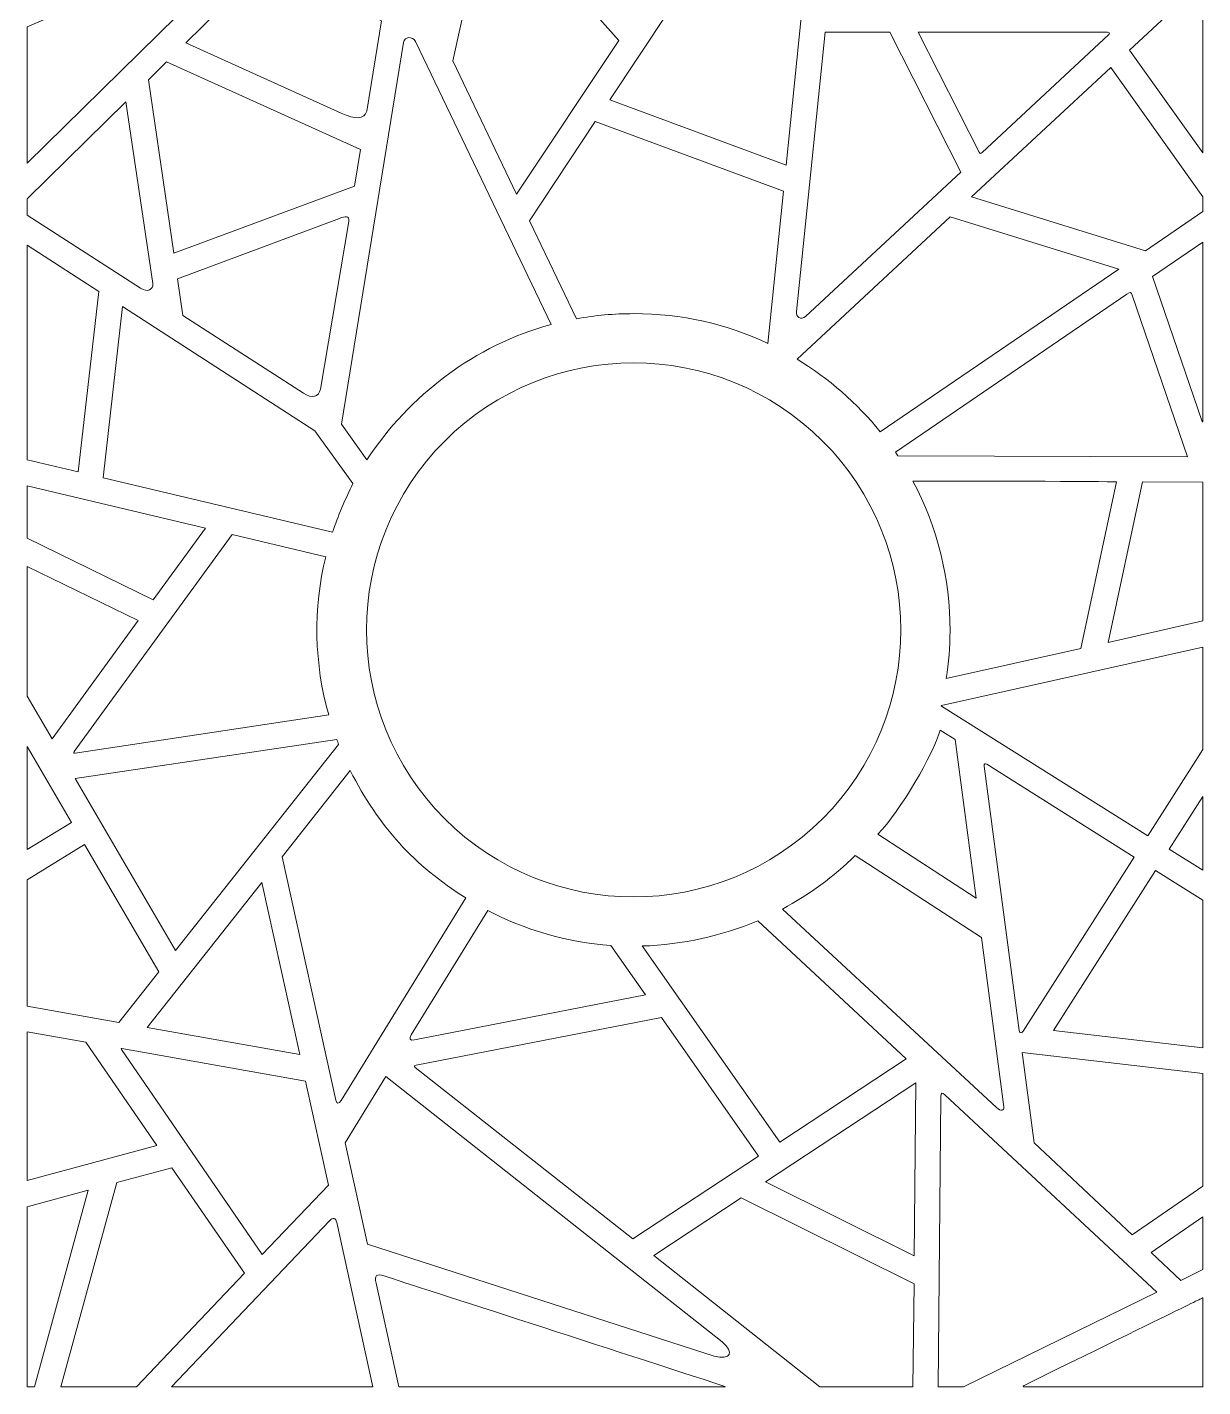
# Model space of a CAD drawing. Header units: centimetres. Extents: x -91 to 91, y -100 to 100.
# Drawn here: x -91.2 to -7.6, y -100 to -3.3 of the extents above; entities that cross this region are included whole.
import ezdxf

# ---------------------------------------------------------------- set-up
doc = ezdxf.new("R2010")
doc.units = ezdxf.units.CM
doc.header["$MEASUREMENT"] = 0
doc.layers.add('layer 1', color=7, linetype='Continuous')

msp = doc.modelspace()

# ---------------------------------------------------------------- linework, layer by layer
at = {"layer": 'layer 1', "color": 242, "lineweight": 9}
for points, knots in [([(-58.40693, 5.69387), (-58.34306, 5.92178), (-58.18482, 5.92593), (-58.01568, 5.7514), (-58.01568, 5.7514), (-58.01568, 5.7514), (-49.11765, -4.24282), (-49.11765, -4.24282), (-49.11765, -4.24282), (-49.11765, -4.24282), (-56.38221, -15.17613), (-56.38221, -15.17613), (-56.38221, -15.17613), (-56.38221, -15.17613), (-60.91547, -5.69828), (-60.91547, -5.69828), (-60.91547, -5.69828), (-60.91547, -5.69828), (-58.40693, 5.69387), (-58.40693, 5.69387)], [0, 0, 0, 0, 0.16666667, 0.16666667, 0.16666667, 0.16666667, 0.33333333, 0.33333333, 0.33333333, 0.33333333, 0.5, 0.5, 0.5, 0.5, 0.66666667, 0.66666667, 0.66666667, 0.66666667, 1, 1, 1, 1]), ([(-41.35557, 4.18669), (-41.35557, 4.18669), (-49.76519, -8.46989), (-49.76519, -8.46989), (-49.76519, -8.46989), (-49.76519, -8.46989), (-37.22521, -13.11115), (-37.22521, -13.11115), (-37.22521, -13.11115), (-37.22521, -13.11115), (-36.1496, -2.61873), (-36.1496, -2.61873), (-36.1496, -2.61873), (-36.1496, -2.61873), (-41.35557, 4.18669), (-41.35557, 4.18669)], [0, 0, 0, 0, 0.2, 0.2, 0.2, 0.2, 0.4, 0.4, 0.4, 0.4, 0.6, 0.6, 0.6, 0.6, 1, 1, 1, 1]), ([(-67.046, -9.27849), (-67.046, -9.27849), (-66.00206, -2.85689), (-66.00206, -2.85689), (-66.00206, -2.85689), (-66.00206, -2.85689), (-73.8559, 1.53017), (-73.8559, 1.53017), (-73.8559, 1.53017), (-73.8559, 1.53017), (-79.9115, -4.42467), (-79.9115, -4.42467), (-79.9115, -4.42467), (-79.9115, -4.42467), (-68.86774, -9.41676), (-68.86774, -9.41676), (-68.86774, -9.41676), (-67.84467, -9.90023), (-67.22143, -9.85259), (-67.046, -9.27849)], [0, 0, 0, 0, 0.16666667, 0.16666667, 0.16666667, 0.16666667, 0.33333333, 0.33333333, 0.33333333, 0.33333333, 0.5, 0.5, 0.5, 0.5, 0.66666667, 0.66666667, 0.66666667, 0.66666667, 1, 1, 1, 1]), ([(-91.1889, -3.26902), (-91.1889, -3.26902), (-84.29252, -0.29578), (-84.29252, -0.29578), (-84.29252, -0.29578), (-84.29252, -0.29578), (-80.54364, -2.52181), (-80.54364, -2.52181), (-80.54364, -2.52181), (-80.54364, -2.52181), (-91.1889, -12.98993), (-91.1889, -12.98993), (-91.1889, -12.98993), (-91.1889, -12.98993), (-91.1889, -3.26902), (-91.1889, -3.26902)], [0, 0, 0, 0, 0.2, 0.2, 0.2, 0.2, 0.4, 0.4, 0.4, 0.4, 0.6, 0.6, 0.6, 0.6, 1, 1, 1, 1]), ([(-7.59627, -12.24752), (-7.59199, -12.25266), (-7.58879, -12.25237), (-7.58891, -12.24604), (-7.58891, -12.24604), (-7.58891, -12.24604), (-7.5889, -0.08326), (-7.5889, -0.08326), (-7.5889, -0.08326), (-7.5889, -0.08326), (-12.79906, -4.92782), (-12.79906, -4.92782), (-12.79906, -4.92782), (-12.79906, -4.92782), (-7.59627, -12.24752), (-7.59627, -12.24752)], [0, 0, 0, 0, 0.2, 0.2, 0.2, 0.2, 0.4, 0.4, 0.4, 0.4, 0.6, 0.6, 0.6, 0.6, 1, 1, 1, 1]), ([(-36.48369, -23.52876), (-36.48369, -23.52876), (-34.4478, -3.66842), (-34.4478, -3.66842), (-34.4478, -3.66842), (-34.4478, -3.66842), (-29.84397, -3.66683), (-29.84397, -3.66683), (-29.84397, -3.66683), (-29.84397, -3.66683), (-24.78842, -13.61792), (-24.78842, -13.61792), (-24.78842, -13.61792), (-24.78842, -13.61792), (-35.83916, -23.89315), (-35.83916, -23.89315), (-35.83916, -23.89315), (-36.18095, -24.15787), (-36.52404, -23.92248), (-36.48369, -23.52876)], [0, 0, 0, 0, 0.16666667, 0.16666667, 0.16666667, 0.16666667, 0.33333333, 0.33333333, 0.33333333, 0.33333333, 0.5, 0.5, 0.5, 0.5, 0.66666667, 0.66666667, 0.66666667, 0.66666667, 1, 1, 1, 1]), ([(-27.8253, -3.66612), (-27.8253, -3.66612), (-23.495, -12.18984), (-23.495, -12.18984), (-23.495, -12.18984), (-23.43325, -12.31137), (-23.38947, -12.3172), (-23.28264, -12.21786), (-23.28264, -12.21786), (-23.28264, -12.21786), (-14.2854, -3.85198), (-14.2854, -3.85198), (-14.2854, -3.85198), (-14.13748, -3.68636), (-14.26626, -3.66194), (-14.5632, -3.66154), (-14.5632, -3.66154), (-14.5632, -3.66154), (-27.8253, -3.66612), (-27.8253, -3.66612)], [0, 0, 0, 0, 0.16666667, 0.16666667, 0.16666667, 0.16666667, 0.33333333, 0.33333333, 0.33333333, 0.33333333, 0.5, 0.5, 0.5, 0.5, 0.66666667, 0.66666667, 0.66666667, 0.66666667, 1, 1, 1, 1]), ([(-53.93603, -24.46015), (-53.93603, -24.46015), (-63.57438, -4.31076), (-63.57438, -4.31076), (-63.57438, -4.31076), (-63.80298, -3.92139), (-64.35808, -3.96239), (-64.42737, -4.38859), (-64.42737, -4.38859), (-64.42737, -4.38859), (-68.84353, -31.55276), (-68.84353, -31.55276), (-68.84353, -31.55276), (-68.84353, -31.55276), (-67.02941, -34.08133), (-67.02941, -34.08133), (-67.02941, -34.08133), (-64.04682, -29.51604), (-59.33541, -25.91639), (-53.93603, -24.46015)], [0, 0, 0, 0, 0.16666667, 0.16666667, 0.16666667, 0.16666667, 0.33333333, 0.33333333, 0.33333333, 0.33333333, 0.5, 0.5, 0.5, 0.5, 0.66666667, 0.66666667, 0.66666667, 0.66666667, 1, 1, 1, 1]), ([(-82.57413, -7.0394), (-82.57413, -7.0394), (-81.2877, -5.77793), (-81.2877, -5.77793), (-81.2877, -5.77793), (-81.2877, -5.77793), (-67.49082, -12.01454), (-67.49082, -12.01454), (-67.49082, -12.01454), (-67.49082, -12.01454), (-67.91254, -14.60888), (-67.91254, -14.60888), (-67.91254, -14.60888), (-67.91254, -14.60888), (-80.76256, -19.38554), (-80.76256, -19.38554), (-80.76256, -19.38554), (-80.76256, -19.38554), (-82.57413, -7.0394), (-82.57413, -7.0394)], [0, 0, 0, 0, 0.16666667, 0.16666667, 0.16666667, 0.16666667, 0.33333333, 0.33333333, 0.33333333, 0.33333333, 0.5, 0.5, 0.5, 0.5, 0.66666667, 0.66666667, 0.66666667, 0.66666667, 1, 1, 1, 1]), ([(-7.5889, -16.42688), (-7.5889, -16.42688), (-11.67396, -19.21719), (-11.67396, -19.21719), (-11.67396, -19.21719), (-11.67396, -19.21719), (-24.03935, -15.37933), (-24.03935, -15.37933), (-24.03935, -15.37933), (-24.03935, -15.37933), (-14.12867, -6.16413), (-14.12867, -6.16413), (-14.12867, -6.16413), (-14.12867, -6.16413), (-7.5889, -15.36478), (-7.5889, -15.36478), (-7.5889, -15.36478), (-7.5889, -15.36478), (-7.5889, -16.42688), (-7.5889, -16.42688)], [0, 0, 0, 0, 0.16666667, 0.16666667, 0.16666667, 0.16666667, 0.33333333, 0.33333333, 0.33333333, 0.33333333, 0.5, 0.5, 0.5, 0.5, 0.66666667, 0.66666667, 0.66666667, 0.66666667, 1, 1, 1, 1]), ([(-91.18893, -15.51446), (-91.18893, -15.51446), (-84.16354, -8.60594), (-84.16354, -8.60594), (-84.16354, -8.60594), (-84.16354, -8.60594), (-82.26568, -21.54028), (-82.26568, -21.54028), (-82.26568, -21.54028), (-82.21036, -21.99746), (-82.64149, -22.18859), (-83.12666, -21.87562), (-83.12666, -21.87562), (-83.12666, -21.87562), (-91.1889, -16.67497), (-91.1889, -16.67497), (-91.1889, -16.67497), (-91.1889, -16.67497), (-91.18893, -15.51446), (-91.18893, -15.51446)], [0, 0, 0, 0, 0.16666667, 0.16666667, 0.16666667, 0.16666667, 0.33333333, 0.33333333, 0.33333333, 0.33333333, 0.5, 0.5, 0.5, 0.5, 0.66666667, 0.66666667, 0.66666667, 0.66666667, 1, 1, 1, 1]), ([(-52.1362, -24.05361), (-52.1362, -24.05361), (-55.47447, -17.07399), (-55.47447, -17.07399), (-55.47447, -17.07399), (-55.47447, -17.07399), (-50.78873, -10.01036), (-50.78873, -10.01036), (-50.78873, -10.01036), (-50.78873, -10.01036), (-37.41476, -14.96031), (-37.41476, -14.96031), (-37.41476, -14.96031), (-37.41476, -14.96031), (-38.52609, -25.80176), (-38.52609, -25.80176), (-38.52609, -25.80176), (-41.43574, -24.42818), (-44.63386, -23.68596), (-48.06427, -23.68596), (-48.06427, -23.68596), (-49.46928, -23.68594), (-50.80239, -23.8071), (-52.1362, -24.05361)], [0, 0, 0, 0, 0.14285714, 0.14285714, 0.14285714, 0.14285714, 0.28571429, 0.28571429, 0.28571429, 0.28571429, 0.42857143, 0.42857143, 0.42857143, 0.42857143, 0.57142857, 0.57142857, 0.57142857, 0.57142857, 0.71428571, 0.71428571, 0.71428571, 0.71428571, 1, 1, 1, 1]), ([(-68.98823, -16.90984), (-68.98823, -16.90984), (-80.49538, -21.20659), (-80.49538, -21.20659), (-80.49538, -21.20659), (-80.49538, -21.20659), (-80.11184, -23.82046), (-80.11184, -23.82046), (-80.11184, -23.82046), (-80.11184, -23.82046), (-71.54212, -29.34844), (-71.54212, -29.34844), (-71.54212, -29.34844), (-70.92704, -29.74519), (-70.45298, -29.60693), (-70.33255, -29.06904), (-70.33255, -29.06904), (-70.33255, -29.06904), (-68.32124, -17.12284), (-68.32124, -17.12284), (-68.32124, -17.12284), (-68.2552, -16.71656), (-68.58984, -16.73561), (-68.98823, -16.90984)], [0, 0, 0, 0, 0.14285714, 0.14285714, 0.14285714, 0.14285714, 0.28571429, 0.28571429, 0.28571429, 0.28571429, 0.42857143, 0.42857143, 0.42857143, 0.42857143, 0.57142857, 0.57142857, 0.57142857, 0.57142857, 0.71428571, 0.71428571, 0.71428571, 0.71428571, 1, 1, 1, 1]), ([(-30.52548, -32.09358), (-30.52548, -32.09358), (-13.57114, -20.51305), (-13.57114, -20.51305), (-13.57114, -20.51305), (-13.57114, -20.51305), (-25.55907, -16.79236), (-25.55907, -16.79236), (-25.55907, -16.79236), (-25.55907, -16.79236), (-36.44567, -26.91508), (-36.44567, -26.91508), (-36.44567, -26.91508), (-34.21967, -28.26769), (-32.15717, -30.07816), (-30.52548, -32.09358)], [0, 0, 0, 0, 0.2, 0.2, 0.2, 0.2, 0.4, 0.4, 0.4, 0.4, 0.6, 0.6, 0.6, 0.6, 1, 1, 1, 1]), ([(-91.1889, -18.817), (-91.1889, -18.817), (-86.0987, -22.10053), (-86.0987, -22.10053), (-86.0987, -22.10053), (-86.0987, -22.10053), (-87.5592, -34.94162), (-87.5592, -34.94162), (-87.5592, -34.94162), (-87.5592, -34.94162), (-91.1889, -34.07832), (-91.1889, -34.07832), (-91.1889, -34.07832), (-91.1889, -34.07832), (-91.1889, -18.817), (-91.1889, -18.817)], [0, 0, 0, 0, 0.2, 0.2, 0.2, 0.2, 0.4, 0.4, 0.4, 0.4, 0.6, 0.6, 0.6, 0.6, 1, 1, 1, 1]), ([(-7.63819, -31.35532), (-7.63819, -31.35532), (-11.15481, -21.0424), (-11.15481, -21.0424), (-11.15481, -21.0424), (-11.15481, -21.0424), (-7.58891, -18.60673), (-7.58891, -18.60673), (-7.58891, -18.60673), (-7.58891, -18.60673), (-7.58891, -31.35323), (-7.58891, -31.35323), (-7.58891, -31.35323), (-7.59172, -31.3937), (-7.61885, -31.39522), (-7.63819, -31.35532)], [0, 0, 0, 0, 0.2, 0.2, 0.2, 0.2, 0.4, 0.4, 0.4, 0.4, 0.6, 0.6, 0.6, 0.6, 1, 1, 1, 1]), ([(-29.27604, -33.80377), (-29.27604, -33.80377), (-8.68454, -33.86388), (-8.68454, -33.86388), (-8.68454, -33.86388), (-8.68454, -33.86388), (-12.60582, -22.36435), (-12.60582, -22.36435), (-12.60582, -22.36435), (-12.6677, -22.18292), (-12.7531, -22.1058), (-12.98132, -22.29001), (-12.98132, -22.29001), (-12.98132, -22.29001), (-29.45257, -33.54051), (-29.45257, -33.54051), (-29.45257, -33.54051), (-29.35026, -33.68769), (-29.37485, -33.65407), (-29.27604, -33.80377)], [0, 0, 0, 0, 0.16666667, 0.16666667, 0.16666667, 0.16666667, 0.33333333, 0.33333333, 0.33333333, 0.33333333, 0.5, 0.5, 0.5, 0.5, 0.66666667, 0.66666667, 0.66666667, 0.66666667, 1, 1, 1, 1]), ([(-68.02692, -35.77884), (-68.02692, -35.77884), (-70.72559, -32.01722), (-70.72559, -32.01722), (-70.72559, -32.01722), (-70.72559, -32.01722), (-84.41095, -23.18923), (-84.41095, -23.18923), (-84.41095, -23.18923), (-84.41095, -23.18923), (-85.79541, -35.36113), (-85.79541, -35.36113), (-85.79541, -35.36113), (-85.79541, -35.36113), (-69.47241, -39.24338), (-69.47241, -39.24338), (-69.47241, -39.24338), (-69.11673, -38.14183), (-68.54052, -36.79892), (-68.02692, -35.77884)], [0, 0, 0, 0, 0.16666667, 0.16666667, 0.16666667, 0.16666667, 0.33333333, 0.33333333, 0.33333333, 0.33333333, 0.5, 0.5, 0.5, 0.5, 0.66666667, 0.66666667, 0.66666667, 0.66666667, 1, 1, 1, 1]), ([(-61.49998, -32.75029), (-54.08088, -25.3312), (-42.04759, -25.33123), (-34.62851, -32.75029), (-34.62851, -32.75029), (-27.20952, -40.16934), (-27.20943, -52.20259), (-34.62852, -59.62168), (-34.62852, -59.62168), (-42.04765, -67.04075), (-54.08085, -67.04073), (-61.49991, -59.62168), (-61.49991, -59.62168), (-68.91901, -52.20261), (-68.919, -40.16937), (-61.49998, -32.75029)], [0, 0, 0, 0, 0.2, 0.2, 0.2, 0.2, 0.4, 0.4, 0.4, 0.4, 0.6, 0.6, 0.6, 0.6, 1, 1, 1, 1]), ([(-25.8295, -49.65019), (-25.8295, -49.65019), (-16.25267, -47.51315), (-16.25267, -47.51315), (-16.25267, -47.51315), (-16.25267, -47.51315), (-13.7258, -35.64988), (-13.7258, -35.64988), (-13.7258, -35.64988), (-14.37132, -35.6321), (-24.84473, -35.58166), (-28.20094, -35.60954), (-28.20094, -35.60954), (-26.45384, -38.86326), (-25.55674, -42.55809), (-25.56452, -46.25491), (-25.56452, -46.25491), (-25.56452, -46.25491), (-25.5646, -46.27767), (-25.5646, -46.27767), (-25.5646, -46.27767), (-25.56812, -47.40591), (-25.65583, -48.53423), (-25.8295, -49.65019)], [0, 0, 0, 0, 0.14285714, 0.14285714, 0.14285714, 0.14285714, 0.28571429, 0.28571429, 0.28571429, 0.28571429, 0.42857143, 0.42857143, 0.42857143, 0.42857143, 0.57142857, 0.57142857, 0.57142857, 0.57142857, 0.71428571, 0.71428571, 0.71428571, 0.71428571, 1, 1, 1, 1]), ([(-7.58891, -45.55357), (-7.58891, -45.55357), (-14.32052, -47.08199), (-14.32052, -47.08199), (-14.32052, -47.08199), (-14.32052, -47.08199), (-11.88657, -35.655), (-11.88657, -35.655), (-11.88657, -35.655), (-11.88657, -35.655), (-7.58889, -35.66698), (-7.58889, -35.66698), (-7.58889, -35.66698), (-7.58889, -35.66698), (-7.58891, -45.55357), (-7.58891, -45.55357)], [0, 0, 0, 0, 0.2, 0.2, 0.2, 0.2, 0.4, 0.4, 0.4, 0.4, 0.6, 0.6, 0.6, 0.6, 1, 1, 1, 1]), ([(-91.1889, -35.92861), (-91.1889, -35.92861), (-78.51775, -38.94234), (-78.51775, -38.94234), (-78.51775, -38.94234), (-78.51775, -38.94234), (-82.22456, -44.04044), (-82.22456, -44.04044), (-82.22456, -44.04044), (-82.22456, -44.04044), (-91.18889, -39.66749), (-91.18889, -39.66749), (-91.18889, -39.66749), (-91.18889, -39.66749), (-91.1889, -35.92861), (-91.1889, -35.92861)], [0, 0, 0, 0, 0.2, 0.2, 0.2, 0.2, 0.4, 0.4, 0.4, 0.4, 0.6, 0.6, 0.6, 0.6, 1, 1, 1, 1]), ([(-87.85519, -54.84537), (-87.90821, -54.92831), (-87.88367, -54.96364), (-87.78171, -54.95141), (-87.78171, -54.95141), (-87.78171, -54.95141), (-69.74062, -52.23817), (-69.74062, -52.23817), (-69.74062, -52.23817), (-70.78678, -48.64693), (-70.86877, -44.60937), (-69.95828, -40.97811), (-69.95828, -40.97811), (-69.95828, -40.97811), (-76.62029, -39.39361), (-76.62029, -39.39361), (-76.62029, -39.39361), (-76.62029, -39.39361), (-87.85519, -54.84537), (-87.85519, -54.84537)], [0, 0, 0, 0, 0.16666667, 0.16666667, 0.16666667, 0.16666667, 0.33333333, 0.33333333, 0.33333333, 0.33333333, 0.5, 0.5, 0.5, 0.5, 0.66666667, 0.66666667, 0.66666667, 0.66666667, 1, 1, 1, 1]), ([(-91.18889, -41.67029), (-91.18889, -41.67029), (-83.29946, -45.51888), (-83.29946, -45.51888), (-83.29946, -45.51888), (-83.29946, -45.51888), (-89.42078, -53.93778), (-89.42078, -53.93778), (-89.42078, -53.93778), (-89.42078, -53.93778), (-91.18891, -50.90512), (-91.18891, -50.90512), (-91.18891, -50.90512), (-91.18891, -50.90512), (-91.18889, -41.67029), (-91.18889, -41.67029)], [0, 0, 0, 0, 0.2, 0.2, 0.2, 0.2, 0.4, 0.4, 0.4, 0.4, 0.6, 0.6, 0.6, 0.6, 1, 1, 1, 1]), ([(-7.58891, -54.6943), (-7.58891, -54.6943), (-11.50041, -60.83025), (-11.50041, -60.83025), (-11.50041, -60.83025), (-11.50041, -60.83025), (-26.16365, -51.61317), (-26.16365, -51.61317), (-26.16365, -51.61317), (-26.19906, -51.59113), (-26.19883, -51.57637), (-26.16025, -51.56828), (-26.16025, -51.56828), (-26.16025, -51.56828), (-7.58891, -47.42414), (-7.58891, -47.42414), (-7.58891, -47.42414), (-7.58891, -47.42414), (-7.58891, -54.6943), (-7.58891, -54.6943)], [0, 0, 0, 0, 0.16666667, 0.16666667, 0.16666667, 0.16666667, 0.33333333, 0.33333333, 0.33333333, 0.33333333, 0.5, 0.5, 0.5, 0.5, 0.66666667, 0.66666667, 0.66666667, 0.66666667, 1, 1, 1, 1]), ([(-69.17785, -53.97825), (-69.17785, -53.97825), (-87.76962, -56.76987), (-87.76962, -56.76987), (-87.76962, -56.76987), (-87.76962, -56.76987), (-80.63643, -69.00466), (-80.63643, -69.00466), (-80.63643, -69.00466), (-80.63643, -69.00466), (-69.04196, -54.33698), (-69.04196, -54.33698), (-69.04196, -54.33698), (-69.08491, -54.22625), (-69.13662, -54.08982), (-69.17785, -53.97825)], [0, 0, 0, 0, 0.2, 0.2, 0.2, 0.2, 0.4, 0.4, 0.4, 0.4, 0.6, 0.6, 0.6, 0.6, 1, 1, 1, 1]), ([(-23.7048, -65.26605), (-23.7048, -65.26605), (-30.69361, -60.72628), (-30.69361, -60.72628), (-30.69361, -60.72628), (-29.09334, -59.06186), (-26.73796, -55.03681), (-26.26655, -53.32185), (-26.26655, -53.32185), (-26.26655, -53.32185), (-25.19942, -53.9873), (-25.19942, -53.9873), (-25.19942, -53.9873), (-25.19942, -53.9873), (-23.7048, -65.26605), (-23.7048, -65.26605)], [0, 0, 0, 0, 0.2, 0.2, 0.2, 0.2, 0.4, 0.4, 0.4, 0.4, 0.6, 0.6, 0.6, 0.6, 1, 1, 1, 1]), ([(-91.1889, -54.47888), (-91.1889, -54.47888), (-88.02989, -59.8972), (-88.02989, -59.8972), (-88.02989, -59.8972), (-88.02989, -59.8972), (-91.18891, -61.82235), (-91.18891, -61.82235), (-91.18891, -61.82235), (-91.18891, -61.82235), (-91.1889, -54.47888), (-91.1889, -54.47888)], [0, 0, 0, 0, 0.25, 0.25, 0.25, 0.25, 0.5, 0.5, 0.5, 0.5, 1, 1, 1, 1]), ([(-20.63923, -74.69916), (-20.60553, -74.91667), (-20.48937, -74.92738), (-20.36206, -74.73137), (-20.36206, -74.73137), (-20.36206, -74.73137), (-12.46803, -62.34812), (-12.46803, -62.34812), (-12.46803, -62.34812), (-12.46803, -62.34812), (-22.93993, -55.75005), (-22.93993, -55.75005), (-22.93993, -55.75005), (-23.08471, -55.68365), (-23.15857, -55.66887), (-23.13251, -55.88415), (-23.13251, -55.88415), (-23.13251, -55.88415), (-20.63923, -74.69916), (-20.63923, -74.69916)], [0, 0, 0, 0, 0.16666667, 0.16666667, 0.16666667, 0.16666667, 0.33333333, 0.33333333, 0.33333333, 0.33333333, 0.5, 0.5, 0.5, 0.5, 0.66666667, 0.66666667, 0.66666667, 0.66666667, 1, 1, 1, 1]), ([(-68.85035, -79.67943), (-69.0326, -79.92125), (-69.17064, -79.93981), (-69.25164, -79.64528), (-69.25164, -79.64528), (-69.25164, -79.64528), (-73.0681, -62.3329), (-73.0681, -62.3329), (-73.0681, -62.3329), (-73.0681, -62.3329), (-68.21742, -56.19649), (-68.21742, -56.19649), (-68.21742, -56.19649), (-66.18232, -60.20446), (-63.66207, -62.94631), (-60.00827, -65.26285), (-60.00827, -65.26285), (-60.00827, -65.26285), (-68.85035, -79.67943), (-68.85035, -79.67943)], [0, 0, 0, 0, 0.16666667, 0.16666667, 0.16666667, 0.16666667, 0.33333333, 0.33333333, 0.33333333, 0.33333333, 0.5, 0.5, 0.5, 0.5, 0.66666667, 0.66666667, 0.66666667, 0.66666667, 1, 1, 1, 1]), ([(-7.5889, -63.29584), (-7.5889, -63.29584), (-9.97752, -61.7898), (-9.97752, -61.7898), (-9.97752, -61.7898), (-9.97752, -61.7898), (-7.58891, -58.04281), (-7.58891, -58.04281), (-7.58891, -58.04281), (-7.58891, -58.04281), (-7.5889, -63.29584), (-7.5889, -63.29584)], [0, 0, 0, 0, 0.25, 0.25, 0.25, 0.25, 0.5, 0.5, 0.5, 0.5, 1, 1, 1, 1]), ([(-91.18891, -63.97656), (-91.18891, -63.97656), (-87.117, -61.4629), (-87.117, -61.4629), (-87.117, -61.4629), (-87.117, -61.4629), (-81.83555, -70.52167), (-81.83555, -70.52167), (-81.83555, -70.52167), (-81.83555, -70.52167), (-84.67408, -74.11258), (-84.67408, -74.11258), (-84.67408, -74.11258), (-84.67408, -74.11258), (-91.18889, -72.95666), (-91.18889, -72.95666), (-91.18889, -72.95666), (-91.18889, -72.95666), (-91.18891, -63.97656), (-91.18891, -63.97656)], [0, 0, 0, 0, 0.16666667, 0.16666667, 0.16666667, 0.16666667, 0.33333333, 0.33333333, 0.33333333, 0.33333333, 0.5, 0.5, 0.5, 0.5, 0.66666667, 0.66666667, 0.66666667, 0.66666667, 1, 1, 1, 1]), ([(-37.48207, -66.04968), (-37.48207, -66.04968), (-22.26834, -80.17798), (-22.26834, -80.17798), (-22.26834, -80.17798), (-21.93207, -80.47074), (-21.70421, -80.39508), (-21.73486, -80.13181), (-21.73486, -80.13181), (-21.73486, -80.13181), (-23.33546, -68.07211), (-23.33546, -68.07211), (-23.33546, -68.07211), (-23.33546, -68.07211), (-32.30674, -62.2451), (-32.30674, -62.2451), (-32.30674, -62.2451), (-33.8228, -63.74165), (-35.59212, -65.02929), (-37.48207, -66.04968)], [0, 0, 0, 0, 0.16666667, 0.16666667, 0.16666667, 0.16666667, 0.33333333, 0.33333333, 0.33333333, 0.33333333, 0.5, 0.5, 0.5, 0.5, 0.66666667, 0.66666667, 0.66666667, 0.66666667, 1, 1, 1, 1]), ([(-7.58889, -75.93808), (-7.58889, -75.93808), (-18.20561, -74.69711), (-18.20561, -74.69711), (-18.20561, -74.69711), (-18.20561, -74.69711), (-10.9451, -63.30767), (-10.9451, -63.30767), (-10.9451, -63.30767), (-10.9451, -63.30767), (-7.5889, -65.42588), (-7.5889, -65.42588), (-7.5889, -65.42588), (-7.5889, -65.42588), (-7.58889, -75.93808), (-7.58889, -75.93808)], [0, 0, 0, 0, 0.2, 0.2, 0.2, 0.2, 0.4, 0.4, 0.4, 0.4, 0.6, 0.6, 0.6, 0.6, 1, 1, 1, 1]), ([(-71.81144, -76.39477), (-71.81144, -76.39477), (-82.66176, -74.4696), (-82.66176, -74.4696), (-82.66176, -74.4696), (-82.66176, -74.4696), (-74.50931, -64.1562), (-74.50931, -64.1562), (-74.50931, -64.1562), (-74.50931, -64.1562), (-71.81144, -76.39477), (-71.81144, -76.39477)], [0, 0, 0, 0, 0.25, 0.25, 0.25, 0.25, 0.5, 0.5, 0.5, 0.5, 1, 1, 1, 1]), ([(-63.64764, -75.35823), (-63.64764, -75.35823), (-47.21003, -72.16423), (-47.21003, -72.16423), (-47.21003, -72.16423), (-47.21003, -72.16423), (-49.682, -68.63446), (-49.682, -68.63446), (-49.682, -68.63446), (-52.74413, -68.4443), (-55.94025, -67.48124), (-58.44279, -66.1537), (-58.44279, -66.1537), (-58.44279, -66.1537), (-63.87537, -75.01093), (-63.87537, -75.01093), (-63.87537, -75.01093), (-64.04856, -75.3081), (-63.99448, -75.42415), (-63.64764, -75.35823)], [0, 0, 0, 0, 0.16666667, 0.16666667, 0.16666667, 0.16666667, 0.33333333, 0.33333333, 0.33333333, 0.33333333, 0.5, 0.5, 0.5, 0.5, 0.66666667, 0.66666667, 0.66666667, 0.66666667, 1, 1, 1, 1]), ([(-47.45292, -68.67955), (-47.45292, -68.67955), (-37.67828, -82.63647), (-37.67828, -82.63647), (-37.67828, -82.63647), (-37.67828, -82.63647), (-28.68882, -76.70341), (-28.68882, -76.70341), (-28.68882, -76.70341), (-28.68882, -76.70341), (-39.22721, -66.88396), (-39.22721, -66.88396), (-39.22721, -66.88396), (-41.72831, -67.94483), (-44.58588, -68.59489), (-47.45292, -68.67955)], [0, 0, 0, 0, 0.2, 0.2, 0.2, 0.2, 0.4, 0.4, 0.4, 0.4, 0.6, 0.6, 0.6, 0.6, 1, 1, 1, 1]), ([(-63.6012, -77.3183), (-63.69082, -77.23837), (-63.67035, -77.18893), (-63.53398, -77.16947), (-63.53398, -77.16947), (-63.53398, -77.16947), (-46.08259, -73.7785), (-46.08259, -73.7785), (-46.08259, -73.7785), (-46.08259, -73.7785), (-39.18117, -83.62838), (-39.18117, -83.62838), (-39.18117, -83.62838), (-39.18117, -83.62838), (-48.10927, -89.52082), (-48.10927, -89.52082), (-48.10927, -89.52082), (-48.10927, -89.52082), (-63.6012, -77.3183), (-63.6012, -77.3183)], [0, 0, 0, 0, 0.16666667, 0.16666667, 0.16666667, 0.16666667, 0.33333333, 0.33333333, 0.33333333, 0.33333333, 0.5, 0.5, 0.5, 0.5, 0.66666667, 0.66666667, 0.66666667, 0.66666667, 1, 1, 1, 1]), ([(-91.18889, -74.78477), (-91.18889, -74.78477), (-87.02572, -75.52344), (-87.02572, -75.52344), (-87.02572, -75.52344), (-87.02572, -75.52344), (-81.97215, -82.88189), (-81.97215, -82.88189), (-81.97215, -82.88189), (-81.97215, -82.88189), (-91.18891, -85.37789), (-91.18891, -85.37789), (-91.18891, -85.37789), (-91.18891, -85.37789), (-91.18889, -74.78477), (-91.18889, -74.78477)], [0, 0, 0, 0, 0.2, 0.2, 0.2, 0.2, 0.4, 0.4, 0.4, 0.4, 0.6, 0.6, 0.6, 0.6, 1, 1, 1, 1]), ([(-84.49135, -76.03421), (-84.52945, -75.98473), (-84.51612, -75.96673), (-84.45153, -75.98017), (-84.45153, -75.98017), (-84.45153, -75.98017), (-71.39202, -78.29731), (-71.39202, -78.29731), (-71.39202, -78.29731), (-71.39202, -78.29731), (-69.76134, -85.69457), (-69.76134, -85.69457), (-69.76134, -85.69457), (-69.76134, -85.69457), (-74.46875, -90.62786), (-74.46875, -90.62786), (-74.46875, -90.62786), (-74.46875, -90.62786), (-84.49135, -76.03421), (-84.49135, -76.03421)], [0, 0, 0, 0, 0.16666667, 0.16666667, 0.16666667, 0.16666667, 0.33333333, 0.33333333, 0.33333333, 0.33333333, 0.5, 0.5, 0.5, 0.5, 0.66666667, 0.66666667, 0.66666667, 0.66666667, 1, 1, 1, 1]), ([(-7.58891, -85.76418), (-7.58891, -85.76418), (-12.59959, -89.23465), (-12.59959, -89.23465), (-12.59959, -89.23465), (-12.59959, -89.23465), (-19.58065, -82.68748), (-19.58065, -82.68748), (-19.58065, -82.68748), (-19.58065, -82.68748), (-20.43359, -76.25096), (-20.43359, -76.25096), (-20.43359, -76.25096), (-20.43359, -76.25096), (-7.5889, -77.75033), (-7.5889, -77.75033), (-7.5889, -77.75033), (-7.5889, -77.75033), (-7.58891, -85.76418), (-7.58891, -85.76418)], [0, 0, 0, 0, 0.16666667, 0.16666667, 0.16666667, 0.16666667, 0.33333333, 0.33333333, 0.33333333, 0.33333333, 0.5, 0.5, 0.5, 0.5, 0.66666667, 0.66666667, 0.66666667, 0.66666667, 1, 1, 1, 1]), ([(-42.34452, -97.86945), (-42.34452, -97.86945), (-66.99337, -89.88955), (-66.99337, -89.88955), (-66.99337, -89.88955), (-66.99337, -89.88955), (-68.58175, -82.68429), (-68.58175, -82.68429), (-68.58175, -82.68429), (-68.58175, -82.68429), (-65.68789, -77.96613), (-65.68789, -77.96613), (-65.68789, -77.96613), (-65.68789, -77.96613), (-41.7787, -96.83731), (-41.7787, -96.83731), (-41.7787, -96.83731), (-40.87423, -97.62231), (-41.13987, -98.15468), (-42.34452, -97.86945)], [0, 0, 0, 0, 0.16666667, 0.16666667, 0.16666667, 0.16666667, 0.33333333, 0.33333333, 0.33333333, 0.33333333, 0.5, 0.5, 0.5, 0.5, 0.66666667, 0.66666667, 0.66666667, 0.66666667, 1, 1, 1, 1]), ([(-38.67825, -85.45297), (-38.67825, -85.45297), (-28.00112, -78.4062), (-28.00112, -78.4062), (-28.00112, -78.4062), (-28.00112, -78.4062), (-28.10836, -90.72772), (-28.10836, -90.72772), (-28.10836, -90.72772), (-28.10836, -90.72772), (-38.67825, -85.45297), (-38.67825, -85.45297)], [0, 0, 0, 0, 0.25, 0.25, 0.25, 0.25, 0.5, 0.5, 0.5, 0.5, 1, 1, 1, 1]), ([(-26.3993, -100.04568), (-26.3993, -100.04568), (-26.20963, -79.39009), (-26.20963, -79.39009), (-26.20963, -79.39009), (-26.20851, -79.08529), (-26.12067, -79.0798), (-25.92678, -79.27696), (-25.92678, -79.27696), (-25.92678, -79.27696), (-10.85909, -93.30806), (-10.85909, -93.30806), (-10.85909, -93.30806), (-10.85909, -93.30806), (-24.60025, -100.04568), (-24.60025, -100.04568), (-24.60025, -100.04568), (-24.60025, -100.04568), (-24.60025, -100.04568), (-26.3993, -100.04568)], [0, 0, 0, 0, 0.16666667, 0.16666667, 0.16666667, 0.16666667, 0.33333333, 0.33333333, 0.33333333, 0.33333333, 0.5, 0.5, 0.5, 0.5, 0.66666667, 0.66666667, 0.66666667, 0.66666667, 1, 1, 1, 1]), ([(-83.41958, -100.04568), (-83.41958, -100.04568), (-75.73851, -91.95852), (-75.73851, -91.95852), (-75.73851, -91.95852), (-75.73851, -91.95852), (-80.89225, -84.45427), (-80.89225, -84.45427), (-80.89225, -84.45427), (-80.89225, -84.45427), (-84.82195, -85.51847), (-84.82195, -85.51847), (-84.82195, -85.51847), (-84.82195, -85.51847), (-88.8028, -100.04568), (-88.8028, -100.04568), (-88.8028, -100.04568), (-83.41958, -100.04568), (-83.41958, -100.04568), (-83.41958, -100.04568)], [0, 0, 0, 0, 0.16666667, 0.16666667, 0.16666667, 0.16666667, 0.33333333, 0.33333333, 0.33333333, 0.33333333, 0.5, 0.5, 0.5, 0.5, 0.66666667, 0.66666667, 0.66666667, 0.66666667, 1, 1, 1, 1]), ([(-90.66472, -100.04567), (-90.66472, -100.04567), (-90.66472, -100.04567), (-91.1889, -100.04568), (-91.1889, -100.04568), (-91.1889, -100.04568), (-91.1889, -87.24272), (-91.1889, -87.24272), (-91.1889, -87.24272), (-91.1889, -87.24272), (-86.84244, -86.06566), (-86.84244, -86.06566), (-86.84244, -86.06566), (-86.84244, -86.06566), (-90.66472, -100.04567), (-90.66472, -100.04567)], [0, 0, 0, 0, 0.2, 0.2, 0.2, 0.2, 0.4, 0.4, 0.4, 0.4, 0.6, 0.6, 0.6, 0.6, 1, 1, 1, 1]), ([(-34.81331, -100.04568), (-28.19943, -100.04569), (-28.19943, -100.04569), (-28.19943, -100.04569), (-28.19943, -100.04569), (-28.19943, -100.04569), (-28.12574, -92.72697), (-28.12574, -92.72697), (-28.12574, -92.72697), (-28.12574, -92.72697), (-40.41402, -86.59859), (-40.41402, -86.59859), (-40.41402, -86.59859), (-40.41402, -86.59859), (-46.6163, -90.69202), (-46.6163, -90.69202), (-46.6163, -90.69202), (-46.6163, -90.69202), (-34.81331, -100.04568), (-34.81331, -100.04568)], [0, 0, 0, 0, 0.16666667, 0.16666667, 0.16666667, 0.16666667, 0.33333333, 0.33333333, 0.33333333, 0.33333333, 0.5, 0.5, 0.5, 0.5, 0.66666667, 0.66666667, 0.66666667, 0.66666667, 1, 1, 1, 1]), ([(-66.6087, -100.04569), (-66.6087, -100.04569), (-66.6087, -100.04569), (-80.93136, -100.04567), (-80.93136, -100.04567), (-80.93136, -100.04567), (-69.69545, -88.23417), (-69.69545, -88.23417), (-69.69545, -88.23417), (-69.4412, -87.9757), (-69.2429, -88.02119), (-69.17759, -88.34498), (-69.17759, -88.34498), (-69.17759, -88.34498), (-66.6087, -100.04569), (-66.6087, -100.04569)], [0, 0, 0, 0, 0.2, 0.2, 0.2, 0.2, 0.4, 0.4, 0.4, 0.4, 0.6, 0.6, 0.6, 0.6, 1, 1, 1, 1]), ([(-7.5889, -91.7046), (-7.5889, -91.7046), (-9.15239, -92.47121), (-9.15239, -92.47121), (-9.15239, -92.47121), (-9.15239, -92.47121), (-11.26677, -90.48064), (-11.26677, -90.48064), (-11.26677, -90.48064), (-11.26677, -90.48064), (-7.58891, -87.94211), (-7.58891, -87.94211), (-7.58891, -87.94211), (-7.58891, -87.94211), (-7.5889, -91.7046), (-7.5889, -91.7046)], [0, 0, 0, 0, 0.2, 0.2, 0.2, 0.2, 0.4, 0.4, 0.4, 0.4, 0.6, 0.6, 0.6, 0.6, 1, 1, 1, 1]), ([(-41.57455, -100.04569), (-41.54456, -100.04409), (-41.5469, -100.02134), (-41.57272, -100.01209), (-41.57272, -100.01209), (-49.0506, -97.5883), (-62.95918, -93.07589), (-65.80766, -92.15813), (-65.80766, -92.15813), (-66.32073, -91.97821), (-66.53275, -92.10886), (-66.37951, -92.67844), (-66.37951, -92.67844), (-66.37951, -92.67844), (-64.76458, -100.04569), (-64.76458, -100.04569), (-64.76458, -100.04569), (-45.32311, -100.04569), (-42.10667, -100.04569), (-41.57455, -100.04569)], [0, 0, 0, 0, 0.16666667, 0.16666667, 0.16666667, 0.16666667, 0.33333333, 0.33333333, 0.33333333, 0.33333333, 0.5, 0.5, 0.5, 0.5, 0.66666667, 0.66666667, 0.66666667, 0.66666667, 1, 1, 1, 1]), ([(-20.30089, -99.94344), (-20.38363, -99.98714), (-20.37526, -100.04537), (-20.28375, -100.0456), (-20.28375, -100.0456), (-7.58891, -100.04566), (-7.5889, -100.04568), (-7.5889, -100.04568), (-7.5889, -100.04568), (-7.5889, -100.04568), (-7.5889, -93.71046), (-7.5889, -93.71046), (-7.5889, -93.71046), (-7.5889, -93.71046), (-7.58888, -93.71046), (-20.30089, -99.94344)], [0, 0, 0, 0, 0.2, 0.2, 0.2, 0.2, 0.4, 0.4, 0.4, 0.4, 0.6, 0.6, 0.6, 0.6, 1, 1, 1, 1])]:
    msp.add_open_spline(points, degree=3, knots=knots, dxfattribs=at)

doc.saveas('drawing.dxf')
